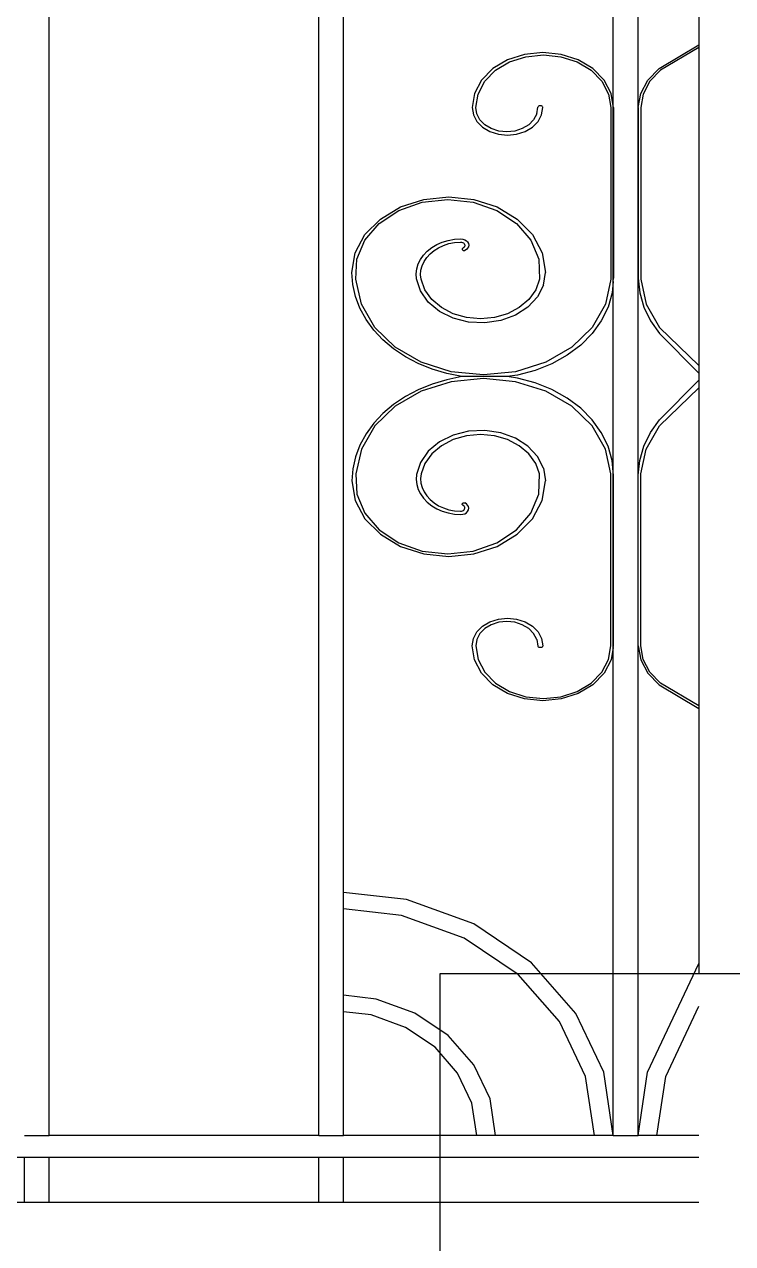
# Model space of a CAD drawing. Header units: millimetres. Extents: x 173236 to 801264, y -94969 to 615039.
# Drawn here: x 446342 to 446684, y -1854 to -1266 of the extents above; entities that cross this region are included whole.
import ezdxf

# ---------------------------------------------------------------- set-up
doc = ezdxf.new("R2010")
doc.units = ezdxf.units.MM
doc.header["$MEASUREMENT"] = 0
for name, color, linetype in [('VOX-A-ELEV-1-NEAR', 130, 'Continuous'), ('VOX-A-STAIRS-STEPS', 140, 'Continuous'), ('VOX-A-WALL-PATT', 233, 'Continuous')]:
    doc.layers.add(name, color=color, linetype=linetype)

# ---------------------------------------------------------------- blocks, each defined once
blk = doc.blocks.new('SSS')
at = {"layer": 'VOX-A-WALL-PATT'}
for p, q in [((384655.27, -2225.46), (384655.27, -1491.24)), ((384785.27, -2225.46), (384785.27, -1491.24)), ((384797.27, -2108.11), (384797.27, -1491.24)), ((384927.27, -1728.54), (384927.27, -1491.24)), ((384939.27, -2225.46), (384939.27, -1491.24)), ((384949.4, -1710.53), (384968.66, -1698.97)), ((384968.66, -1700.26), (384950.18, -1711.35)), ((384876.29, -1706.3), (384869.23, -1710.53)), ((384884.51, -1703.63), (384876.29, -1706.3)), ((384877.31, -1707.3), (384885.17, -1704.76)), ((384893.33, -1702.73), (384884.51, -1703.63)), ((384885.17, -1704.76), (384893.6, -1703.89)), ((384902.15, -1703.63), (384893.33, -1702.73)), ((384893.6, -1703.89), (384902.04, -1704.76)), ((384902.04, -1704.76), (384909.9, -1707.3)), ((384910.37, -1706.3), (384902.15, -1703.63)), ((384917.43, -1710.53), (384910.37, -1706.3)), ((384869.23, -1710.53), (384863.81, -1716.05)), ((384865.38, -1716.63), (384870.56, -1711.35)), ((384870.56, -1711.35), (384877.31, -1707.3)), ((384909.9, -1707.3), (384916.65, -1711.35)), ((384916.65, -1711.35), (384921.83, -1716.63)), ((384922.85, -1716.05), (384917.43, -1710.53)), ((384943.98, -1716.05), (384949.4, -1710.53)), ((384950.18, -1711.35), (384945, -1716.63)), ((384863.81, -1716.05), (384860.41, -1722.48)), ((384862.12, -1722.78), (384865.38, -1716.63)), ((384921.83, -1716.63), (384925.09, -1722.78)), ((384926.25, -1722.48), (384922.85, -1716.05)), ((384940.58, -1722.48), (384943.98, -1716.05)), ((384945, -1716.63), (384941.74, -1722.78)), ((384860.41, -1722.48), (384859.25, -1729.37)), ((384861.01, -1729.37), (384862.12, -1722.78)), ((384925.09, -1722.78), (384926.2, -1729.37)), ((384927.27, -1728.54), (384926.25, -1722.48)), ((384939.41, -1729.37), (384940.58, -1722.48)), ((384941.74, -1722.78), (384940.63, -1729.37)), ((384859.25, -1729.37), (384859.83, -1732.82)), ((384861.52, -1732.4), (384861.01, -1729.37)), ((384890.39, -1732.4), (384890.94, -1729.13)), ((384891.06, -1728.9), (384890.94, -1729.13)), ((384891.25, -1728.7), (384891.06, -1728.9)), ((384891.51, -1728.55), (384891.25, -1728.7)), ((384891.8, -1728.46), (384891.51, -1728.55)), ((384892.11, -1728.42), (384891.8, -1728.46)), ((384892.43, -1728.46), (384892.11, -1728.42)), ((384892.72, -1728.55), (384892.43, -1728.46)), ((384892.97, -1728.7), (384892.72, -1728.55)), ((384892.75, -1732.82), (384893.33, -1729.37)), ((384893.17, -1728.9), (384892.97, -1728.7)), ((384893.29, -1729.13), (384893.17, -1728.9)), ((384893.33, -1729.37), (384893.29, -1729.13)), ((384926.2, -1729.37), (384926.2, -1812.23)), ((384927.41, -1729.37), (384927.27, -1728.54)), ((384927.27, -1813.23), (384927.27, -1728.54)), ((384927.41, -1729.37), (384927.41, -1811.74)), ((384939.41, -1729.37), (384939.41, -1811.74)), ((384940.63, -1729.37), (384940.63, -1812.23)), ((384859.83, -1732.82), (384861.53, -1736.04)), ((384863.01, -1735.22), (384861.52, -1732.4)), ((384861.53, -1736.04), (384864.24, -1738.8)), ((384865.39, -1737.64), (384863.01, -1735.22)), ((384888.9, -1735.22), (384886.52, -1737.64)), ((384888.34, -1738.8), (384891.05, -1736.04)), ((384890.39, -1732.4), (384888.9, -1735.22)), ((384891.05, -1736.04), (384892.75, -1732.82)), ((384864.24, -1738.8), (384867.77, -1740.91)), ((384868.48, -1739.49), (384865.39, -1737.64)), ((384867.77, -1740.91), (384871.88, -1742.24)), ((384872.09, -1740.66), (384868.48, -1739.49)), ((384875.96, -1741.06), (384872.09, -1740.66)), ((384879.82, -1740.66), (384875.96, -1741.06)), ((384883.43, -1739.49), (384879.82, -1740.66)), ((384880.7, -1742.24), (384884.81, -1740.91)), ((384886.52, -1737.64), (384883.43, -1739.49)), ((384884.81, -1740.91), (384888.34, -1738.8)), ((384871.88, -1742.24), (384876.29, -1742.7)), ((384876.29, -1742.7), (384880.7, -1742.24)), ((384823.84, -1778.98), (384835.18, -1775.02)), ((384824.62, -1777.31), (384835.88, -1773.67)), ((384835.18, -1775.02), (384847.48, -1773.67)), ((384835.88, -1773.67), (384847.96, -1772.42)), ((384847.48, -1773.67), (384859.78, -1775.02)), ((384847.96, -1772.42), (384860.04, -1773.67)), ((384859.78, -1775.02), (384871.12, -1778.98)), ((384860.04, -1773.67), (384871.3, -1777.31)), ((384807.54, -1790.67), (384814.96, -1783.11)), ((384814.34, -1785.23), (384823.84, -1778.98)), ((384814.96, -1783.11), (384824.62, -1777.31)), ((384871.12, -1778.98), (384880.62, -1785.23)), ((384871.3, -1777.31), (384880.96, -1783.11)), ((384880.96, -1783.11), (384888.38, -1790.67)), ((384807.41, -1793.29), (384814.34, -1785.23)), ((384880.62, -1785.23), (384887.55, -1793.29)), ((384802.88, -1799.47), (384807.54, -1790.67)), ((384803.6, -1802.53), (384807.41, -1793.29)), ((384842.17, -1795.46), (384844.84, -1794.29)), ((384844.84, -1794.29), (384847.69, -1793.43)), ((384847.69, -1793.43), (384850.67, -1792.89)), ((384848.08, -1795.01), (384850.8, -1794.47)), ((384850.67, -1792.89), (384853.71, -1792.68)), ((384850.8, -1794.47), (384853.59, -1794.23)), ((384853.59, -1794.23), (384854.12, -1794.27)), ((384853.71, -1792.68), (384854.72, -1792.78)), ((384854.12, -1794.27), (384854.63, -1794.42)), ((384854.63, -1794.42), (384855.07, -1794.67)), ((384854.72, -1792.78), (384855.65, -1793.09)), ((384855.07, -1794.67), (384855.41, -1794.99)), ((384855.65, -1793.09), (384856.46, -1793.57)), ((384856.46, -1793.57), (384857.07, -1794.2)), ((384857.07, -1794.2), (384857.46, -1794.93)), ((384887.55, -1793.29), (384891.36, -1802.53)), ((384888.38, -1790.67), (384893.04, -1799.47)), ((384801.29, -1808.91), (384802.88, -1799.47)), ((384834.27, -1802.59), (384835.74, -1800.5)), ((384835.74, -1800.5), (384837.58, -1798.59)), ((384837.32, -1801.69), (384838.95, -1799.9)), ((384837.58, -1798.59), (384839.74, -1796.9)), ((384838.95, -1799.9), (384840.87, -1798.31)), ((384839.74, -1796.9), (384842.17, -1795.46)), ((384840.87, -1798.31), (384843.07, -1796.95)), ((384843.07, -1796.95), (384845.49, -1795.84)), ((384845.49, -1795.84), (384848.08, -1795.01)), ((384854.51, -1797.47), (384854.48, -1797.66)), ((384854.48, -1797.66), (384854.51, -1797.84)), ((384854.6, -1797.3), (384854.51, -1797.47)), ((384854.51, -1797.84), (384854.61, -1798.02)), ((384854.74, -1797.15), (384854.6, -1797.3)), ((384854.61, -1798.02), (384854.76, -1798.17)), ((384854.93, -1797.03), (384854.74, -1797.15)), ((384854.76, -1798.17), (384854.95, -1798.28)), ((384855.16, -1796.96), (384854.93, -1797.03)), ((384854.95, -1798.28), (384855.17, -1798.35)), ((384855.47, -1796.61), (384855.16, -1796.96)), ((384855.17, -1798.35), (384855.41, -1798.37)), ((384855.41, -1794.99), (384855.63, -1795.38)), ((384855.41, -1798.37), (384855.65, -1798.34)), ((384855.66, -1796.22), (384855.47, -1796.61)), ((384855.63, -1795.38), (384855.72, -1795.8)), ((384856.46, -1797.86), (384855.65, -1798.34)), ((384855.72, -1795.8), (384855.66, -1796.22)), ((384857.07, -1797.23), (384856.46, -1797.86)), ((384857.46, -1796.5), (384857.07, -1797.23)), ((384857.46, -1794.93), (384857.59, -1795.72)), ((384857.59, -1795.72), (384857.46, -1796.5)), ((384893.04, -1799.47), (384894.63, -1808.91)), ((384803.2, -1812.23), (384803.6, -1802.53)), ((384832.49, -1807.15), (384833.17, -1804.82)), ((384833.17, -1804.82), (384834.27, -1802.59)), ((384834.57, -1807.86), (384835.11, -1805.71)), ((384835.11, -1805.71), (384836.04, -1803.64)), ((384836.04, -1803.64), (384837.32, -1801.69)), ((384891.36, -1802.53), (384891.76, -1812.23)), ((384801.72, -1814.78), (384801.29, -1808.91)), ((384805.83, -1824.29), (384803.2, -1812.23)), ((384832.23, -1809.53), (384832.49, -1807.15)), ((384832.39, -1811.91), (384832.23, -1809.53)), ((384834.32, -1817.85), (384832.39, -1811.91)), ((384834.41, -1810.05), (384834.57, -1807.86)), ((384834.66, -1812.23), (384834.41, -1810.05)), ((384836.5, -1817.35), (384834.66, -1812.23)), ((384891.76, -1812.23), (384889.92, -1817.35)), ((384893.65, -1814.99), (384894.63, -1808.91)), ((384926.2, -1812.23), (384923.56, -1824.29)), ((384927.27, -1813.23), (384927.41, -1811.74)), ((384939.41, -1811.74), (384940.07, -1818.79)), ((384940.63, -1812.23), (384943.26, -1824.29)), ((384803.01, -1820.58), (384801.72, -1814.78)), ((384838.08, -1823.23), (384834.32, -1817.85)), ((384839.82, -1821.98), (384836.5, -1817.35)), ((384889.92, -1817.35), (384886.6, -1821.98)), ((384893.65, -1814.99), (384890.76, -1820.69)), ((384927.27, -1813.23), (384926.75, -1818.79)), ((384927.27, -1905.19), (384927.27, -1813.23)), ((384805.14, -1826.22), (384803.01, -1820.58)), ((384812.27, -1835.44), (384805.83, -1824.29)), ((384843.43, -1827.7), (384838.08, -1823.23)), ((384844.43, -1825.89), (384839.82, -1821.98)), ((384886.6, -1821.98), (384881.99, -1825.89)), ((384890.76, -1820.69), (384886.15, -1825.65)), ((384923.56, -1824.29), (384917.13, -1835.44)), ((384926.75, -1818.79), (384924.78, -1825.68)), ((384940.07, -1818.79), (384942.04, -1825.68)), ((384943.26, -1824.29), (384949.7, -1835.44)), ((384808.08, -1831.63), (384805.14, -1826.22)), ((384850.04, -1831), (384843.43, -1827.7)), ((384850.08, -1828.84), (384844.43, -1825.89)), ((384856.46, -1830.68), (384850.08, -1828.84)), ((384876.34, -1828.84), (384869.96, -1830.68)), ((384880.11, -1829.55), (384873.01, -1832.15)), ((384881.99, -1825.89), (384876.34, -1828.84)), ((384886.15, -1825.65), (384880.11, -1829.55)), ((384924.78, -1825.68), (384921.55, -1832.27)), ((384942.04, -1825.68), (384945.27, -1832.27)), ((384811.79, -1836.74), (384808.08, -1831.63)), ((384822.09, -1844.96), (384812.27, -1835.44)), ((384857.49, -1832.9), (384850.04, -1831)), ((384863.21, -1831.31), (384856.46, -1830.68)), ((384865.31, -1833.29), (384857.49, -1832.9)), ((384869.96, -1830.68), (384863.21, -1831.31)), ((384873.01, -1832.15), (384865.31, -1833.29)), ((384917.13, -1835.44), (384907.31, -1844.96)), ((384921.55, -1832.27), (384917.12, -1838.43)), ((384945.27, -1832.27), (384949.7, -1838.43)), ((384949.7, -1835.44), (384968.66, -1853.82)), ((384816.23, -1841.49), (384811.79, -1836.74)), ((384821.33, -1845.81), (384816.23, -1841.49)), ((384917.12, -1838.43), (384911.6, -1844.02)), ((384949.7, -1838.43), (384968.66, -1857.59)), ((384827.04, -1849.64), (384821.33, -1845.81)), ((384834.67, -1852.23), (384822.09, -1844.96)), ((384907.31, -1844.96), (384894.73, -1852.23)), ((384911.6, -1844.02), (384905.08, -1848.91)), ((384833.26, -1852.93), (384827.04, -1849.64)), ((384839.93, -1855.65), (384833.26, -1852.93)), ((384849.18, -1856.8), (384834.67, -1852.23)), ((384894.73, -1852.23), (384880.22, -1856.8)), ((384897.73, -1853.01), (384889.69, -1856.23)), ((384905.08, -1848.91), (384897.73, -1853.01)), ((384846.96, -1857.75), (384839.93, -1855.65)), ((384854.24, -1859.21), (384846.96, -1857.75)), ((384854.24, -1859.21), (384846.96, -1860.67)), ((384864.7, -1858.35), (384849.18, -1856.8)), ((384876.12, -1859.21), (384854.24, -1859.21)), ((384880.22, -1856.8), (384864.7, -1858.35)), ((384881.13, -1858.5), (384876.12, -1859.21)), ((384881.13, -1859.93), (384876.12, -1859.21)), ((384889.69, -1856.23), (384881.13, -1858.5)), ((384833.26, -1865.49), (384827.04, -1868.79)), ((384839.93, -1862.77), (384833.26, -1865.49)), ((384849.18, -1861.63), (384834.67, -1866.19)), ((384846.96, -1860.67), (384839.93, -1862.77)), ((384864.7, -1860.07), (384849.18, -1861.63)), ((384880.22, -1861.63), (384864.7, -1860.07)), ((384894.73, -1866.19), (384880.22, -1861.63)), ((384889.69, -1862.19), (384881.13, -1859.93)), ((384897.73, -1865.41), (384889.69, -1862.19)), ((384905.08, -1869.51), (384897.73, -1865.41)), ((384949.7, -1879.99), (384968.66, -1860.84)), ((384949.7, -1882.99), (384968.66, -1864.61)), ((384827.04, -1868.79), (384821.33, -1872.62)), ((384834.67, -1866.19), (384822.09, -1873.47)), ((384907.31, -1873.47), (384894.73, -1866.19)), ((384911.6, -1874.41), (384905.08, -1869.51)), ((384816.23, -1876.94), (384811.79, -1881.68)), ((384822.09, -1873.47), (384812.27, -1882.99)), ((384821.33, -1872.62), (384816.23, -1876.94)), ((384917.13, -1882.99), (384907.31, -1873.47)), ((384917.12, -1879.99), (384911.6, -1874.41)), ((384812.27, -1882.99), (384805.83, -1894.14)), ((384811.79, -1881.68), (384808.08, -1886.8)), ((384921.55, -1886.15), (384917.12, -1879.99)), ((384923.56, -1894.14), (384917.13, -1882.99)), ((384943.26, -1894.14), (384949.7, -1882.99)), ((384945.27, -1886.15), (384949.7, -1879.99)), ((384808.08, -1886.8), (384805.14, -1892.21)), ((384850.04, -1887.43), (384843.43, -1890.72)), ((384857.49, -1885.52), (384850.04, -1887.43)), ((384856.46, -1887.74), (384850.08, -1889.58)), ((384863.21, -1887.12), (384856.46, -1887.74)), ((384865.31, -1885.13), (384857.49, -1885.52)), ((384869.96, -1887.74), (384863.21, -1887.12)), ((384873.01, -1886.27), (384865.31, -1885.13)), ((384876.34, -1889.58), (384869.96, -1887.74)), ((384880.11, -1888.88), (384873.01, -1886.27)), ((384886.15, -1892.78), (384880.11, -1888.88)), ((384924.78, -1892.75), (384921.55, -1886.15)), ((384942.04, -1892.75), (384945.27, -1886.15)), ((384805.14, -1892.21), (384803.01, -1897.85)), ((384805.83, -1894.14), (384803.2, -1906.19)), ((384843.43, -1890.72), (384838.08, -1895.2)), ((384844.43, -1892.54), (384839.82, -1896.44)), ((384850.08, -1889.58), (384844.43, -1892.54)), ((384881.99, -1892.54), (384876.34, -1889.58)), ((384886.6, -1896.44), (384881.99, -1892.54)), ((384890.76, -1897.73), (384886.15, -1892.78)), ((384926.2, -1906.19), (384923.56, -1894.14)), ((384926.75, -1899.64), (384924.78, -1892.75)), ((384940.07, -1899.64), (384942.04, -1892.75)), ((384940.63, -1906.19), (384943.26, -1894.14)), ((384803.01, -1897.85), (384801.72, -1903.64)), ((384834.32, -1900.57), (384832.39, -1906.51)), ((384838.08, -1895.2), (384834.32, -1900.57)), ((384839.82, -1896.44), (384836.5, -1901.08)), ((384889.92, -1901.08), (384886.6, -1896.44)), ((384893.65, -1903.43), (384890.76, -1897.73)), ((384927.27, -1905.19), (384926.75, -1899.64)), ((384939.41, -1906.68), (384940.07, -1899.64)), ((384801.72, -1903.64), (384801.29, -1909.51)), ((384803.2, -1906.19), (384803.6, -1915.9)), ((384832.39, -1906.51), (384832.23, -1908.9)), ((384834.66, -1906.19), (384834.41, -1908.38)), ((384836.5, -1901.08), (384834.66, -1906.19)), ((384891.76, -1906.19), (384889.92, -1901.08)), ((384891.36, -1915.9), (384891.76, -1906.19)), ((384893.65, -1903.43), (384894.63, -1909.51)), ((384926.2, -1989.05), (384926.2, -1906.19)), ((384927.27, -1989.88), (384927.27, -1905.19)), ((384927.41, -1906.68), (384927.27, -1905.19)), ((384927.41, -1989.05), (384927.41, -1906.68)), ((384939.41, -1989.05), (384939.41, -1906.68)), ((384940.63, -1989.05), (384940.63, -1906.19)), ((384801.29, -1909.51), (384802.88, -1918.96)), ((384832.23, -1908.9), (384832.49, -1911.28)), ((384832.49, -1911.28), (384833.17, -1913.61)), ((384834.41, -1908.38), (384834.57, -1910.57)), ((384834.57, -1910.57), (384835.11, -1912.72)), ((384893.04, -1918.96), (384894.63, -1909.51)), ((384803.6, -1915.9), (384807.41, -1925.14)), ((384833.17, -1913.61), (384834.27, -1915.84)), ((384834.27, -1915.84), (384835.74, -1917.93)), ((384835.11, -1912.72), (384836.04, -1914.79)), ((384835.74, -1917.93), (384837.58, -1919.84)), ((384836.04, -1914.79), (384837.32, -1916.73)), ((384837.32, -1916.73), (384838.95, -1918.52)), ((384887.55, -1925.14), (384891.36, -1915.9)), ((384802.88, -1918.96), (384807.54, -1927.76)), ((384837.58, -1919.84), (384839.74, -1921.53)), ((384838.95, -1918.52), (384840.87, -1920.11)), ((384839.74, -1921.53), (384842.17, -1922.97)), ((384840.87, -1920.11), (384843.07, -1921.48)), ((384842.17, -1922.97), (384844.84, -1924.13)), ((384843.07, -1921.48), (384845.49, -1922.59)), ((384844.84, -1924.13), (384847.69, -1924.99)), ((384845.49, -1922.59), (384848.08, -1923.42)), ((384848.08, -1923.42), (384850.8, -1923.96)), ((384850.8, -1923.96), (384853.59, -1924.2)), ((384853.59, -1924.2), (384854.12, -1924.15)), ((384854.12, -1924.15), (384854.63, -1924)), ((384854.48, -1920.77), (384854.51, -1920.58)), ((384854.51, -1920.95), (384854.48, -1920.77)), ((384854.51, -1920.58), (384854.61, -1920.41)), ((384854.6, -1921.13), (384854.51, -1920.95)), ((384854.74, -1921.28), (384854.6, -1921.13)), ((384854.61, -1920.41), (384854.76, -1920.26)), ((384854.63, -1924), (384855.07, -1923.76)), ((384854.93, -1921.4), (384854.74, -1921.28)), ((384854.76, -1920.26), (384854.95, -1920.15)), ((384855.16, -1921.47), (384854.93, -1921.4)), ((384854.95, -1920.15), (384855.17, -1920.08)), ((384855.07, -1923.76), (384855.41, -1923.43)), ((384855.47, -1921.81), (384855.16, -1921.47)), ((384855.17, -1920.08), (384855.41, -1920.05)), ((384855.41, -1920.05), (384855.65, -1920.08)), ((384855.41, -1923.43), (384855.63, -1923.04)), ((384855.66, -1922.21), (384855.47, -1921.81)), ((384855.63, -1923.04), (384855.72, -1922.63)), ((384856.46, -1920.56), (384855.65, -1920.08)), ((384855.72, -1922.63), (384855.66, -1922.21)), ((384857.07, -1921.19), (384856.46, -1920.56)), ((384856.46, -1924.86), (384857.07, -1924.23)), ((384857.46, -1921.92), (384857.07, -1921.19)), ((384857.07, -1924.23), (384857.46, -1923.49)), ((384857.59, -1922.71), (384857.46, -1921.92)), ((384857.46, -1923.49), (384857.59, -1922.71)), ((384888.38, -1927.76), (384893.04, -1918.96)), ((384807.41, -1925.14), (384814.34, -1933.2)), ((384807.54, -1927.76), (384814.96, -1935.31)), ((384847.69, -1924.99), (384850.67, -1925.53)), ((384850.67, -1925.53), (384853.71, -1925.74)), ((384853.71, -1925.74), (384854.72, -1925.64)), ((384854.72, -1925.64), (384855.65, -1925.34)), ((384855.65, -1925.34), (384856.46, -1924.86)), ((384880.62, -1933.2), (384887.55, -1925.14)), ((384880.96, -1935.31), (384888.38, -1927.76)), ((384814.34, -1933.2), (384823.84, -1939.45)), ((384814.96, -1935.31), (384824.62, -1941.11)), ((384871.12, -1939.45), (384880.62, -1933.2)), ((384871.3, -1941.11), (384880.96, -1935.31)), ((384823.84, -1939.45), (384835.18, -1943.41)), ((384824.62, -1941.11), (384835.88, -1944.76)), ((384859.78, -1943.41), (384871.12, -1939.45)), ((384860.04, -1944.76), (384871.3, -1941.11)), ((384835.18, -1943.41), (384847.48, -1944.76)), ((384835.88, -1944.76), (384847.96, -1946)), ((384847.48, -1944.76), (384859.78, -1943.41)), ((384847.96, -1946), (384860.04, -1944.76)), ((384867.77, -1977.51), (384871.88, -1976.18)), ((384871.88, -1976.18), (384876.29, -1975.73)), ((384876.29, -1975.73), (384880.7, -1976.18)), ((384880.7, -1976.18), (384884.81, -1977.51)), ((384859.83, -1985.6), (384861.53, -1982.39)), ((384861.53, -1982.39), (384864.24, -1979.63)), ((384865.39, -1980.79), (384863.01, -1983.21)), ((384864.24, -1979.63), (384867.77, -1977.51)), ((384868.48, -1978.93), (384865.39, -1980.79)), ((384872.09, -1977.77), (384868.48, -1978.93)), ((384875.96, -1977.37), (384872.09, -1977.77)), ((384879.82, -1977.77), (384875.96, -1977.37)), ((384883.43, -1978.93), (384879.82, -1977.77)), ((384886.52, -1980.79), (384883.43, -1978.93)), ((384884.81, -1977.51), (384888.34, -1979.63)), ((384888.9, -1983.21), (384886.52, -1980.79)), ((384888.34, -1979.63), (384891.05, -1982.39)), ((384891.05, -1982.39), (384892.75, -1985.6)), ((384859.25, -1989.05), (384859.83, -1985.6)), ((384860.41, -1995.95), (384859.25, -1989.05)), ((384861.52, -1986.03), (384861.01, -1989.05)), ((384861.01, -1989.05), (384862.12, -1995.65)), ((384863.01, -1983.21), (384861.52, -1986.03)), ((384890.39, -1986.03), (384888.9, -1983.21)), ((384890.39, -1986.03), (384890.94, -1989.3)), ((384892.75, -1985.6), (384893.33, -1989.05)), ((384893.33, -1989.05), (384893.29, -1989.3)), ((384925.09, -1995.65), (384926.2, -1989.05)), ((384927.27, -1989.88), (384927.41, -1989.05)), ((384939.41, -1989.05), (384940.58, -1995.95)), ((384941.74, -1995.65), (384940.63, -1989.05)), ((384891.06, -1989.53), (384890.94, -1989.3)), ((384891.25, -1989.72), (384891.06, -1989.53)), ((384891.51, -1989.87), (384891.25, -1989.72)), ((384891.8, -1989.97), (384891.51, -1989.87)), ((384892.11, -1990), (384891.8, -1989.97)), ((384892.43, -1989.97), (384892.11, -1990)), ((384892.72, -1989.87), (384892.43, -1989.97)), ((384892.97, -1989.72), (384892.72, -1989.87)), ((384893.17, -1989.53), (384892.97, -1989.72)), ((384893.29, -1989.3), (384893.17, -1989.53)), ((384927.27, -1989.88), (384926.25, -1995.95)), ((384927.27, -2225.46), (384927.27, -1989.88)), ((384863.81, -2002.38), (384860.41, -1995.95)), ((384862.12, -1995.65), (384865.38, -2001.79)), ((384921.83, -2001.79), (384925.09, -1995.65)), ((384926.25, -1995.95), (384922.85, -2002.38)), ((384940.58, -1995.95), (384943.98, -2002.38)), ((384945, -2001.79), (384941.74, -1995.65)), ((384869.23, -2007.89), (384863.81, -2002.38)), ((384865.38, -2001.79), (384870.56, -2007.07)), ((384916.65, -2007.07), (384921.83, -2001.79)), ((384922.85, -2002.38), (384917.43, -2007.89)), ((384943.98, -2002.38), (384949.4, -2007.89)), ((384950.18, -2007.07), (384945, -2001.79)), ((384876.29, -2012.13), (384869.23, -2007.89)), ((384870.56, -2007.07), (384877.31, -2011.12)), ((384884.51, -2014.79), (384876.29, -2012.13)), ((384877.31, -2011.12), (384885.17, -2013.67)), ((384902.04, -2013.67), (384909.9, -2011.12)), ((384910.37, -2012.13), (384902.15, -2014.79)), ((384909.9, -2011.12), (384916.65, -2007.07)), ((384917.43, -2007.89), (384910.37, -2012.13)), ((384949.4, -2007.89), (384968.66, -2019.45)), ((384968.66, -2018.16), (384950.18, -2007.07)), ((384893.33, -2015.7), (384884.51, -2014.79)), ((384885.17, -2013.67), (384893.6, -2014.53)), ((384902.15, -2014.79), (384893.33, -2015.7)), ((384893.6, -2014.53), (384902.04, -2013.67)), ((384827.56, -2111.6), (384797.27, -2108.11)), ((384797.27, -2116.06), (384797.27, -2108.11)), ((384860, -2123.38), (384827.56, -2111.6)), ((384825.21, -2119.28), (384797.27, -2116.06)), ((384797.27, -2157.82), (384797.27, -2116.06)), ((384855.46, -2130.26), (384825.21, -2119.28)), ((384887.87, -2142.11), (384860, -2123.38)), ((384881.45, -2147.73), (384855.46, -2130.26)), ((384901.39, -2170.5), (384881.45, -2147.73)), ((384909.25, -2166.52), (384887.87, -2142.11)), ((384943.86, -2194.95), (384968.66, -2142.48)), ((384812.87, -2159.62), (384797.27, -2157.82)), ((384797.27, -2165.77), (384797.27, -2157.82)), ((384831.64, -2166.43), (384812.87, -2159.62)), ((384952.63, -2197.01), (384968.66, -2163.09)), ((384810.52, -2167.3), (384797.27, -2165.77)), ((384797.27, -2225.46), (384797.27, -2165.77)), ((384827.1, -2173.31), (384810.52, -2167.3)), ((384847.75, -2177.26), (384831.64, -2166.43)), ((384913.92, -2197.01), (384901.39, -2170.5)), ((384922.69, -2194.95), (384909.25, -2166.52)), ((384841.33, -2182.88), (384827.1, -2173.31)), ((384860.11, -2191.38), (384847.75, -2177.26)), ((384852.25, -2195.35), (384841.33, -2182.88)), ((384867.89, -2207.82), (384860.11, -2191.38)), ((384927.27, -2225.46), (384922.69, -2194.95)), ((384939.27, -2225.46), (384943.86, -2194.95)), ((384859.12, -2209.88), (384852.25, -2195.35)), ((384918.2, -2225.46), (384913.92, -2197.01)), ((384948.35, -2225.46), (384952.63, -2197.01)), ((384861.46, -2225.46), (384859.12, -2209.88)), ((384870.54, -2225.46), (384867.89, -2207.82)), ((384643.27, -2225.46), (384655.27, -2225.46)), ((384785.27, -2225.46), (384655.27, -2225.46)), ((384785.27, -2225.46), (384797.27, -2225.46)), ((384861.46, -2225.46), (384797.27, -2225.46)), ((384870.54, -2225.46), (384861.46, -2225.46)), ((384918.2, -2225.46), (384870.54, -2225.46)), ((384927.27, -2225.46), (384918.2, -2225.46)), ((384927.27, -2225.46), (384939.27, -2225.46)), ((384948.35, -2225.46), (384939.27, -2225.46)), ((384968.66, -2225.46), (384948.35, -2225.46)), ((384371.27, -2235.97), (384643.27, -2235.97)), ((384643.27, -2235.97), (384655.27, -2235.97)), ((384643.27, -2257.88), (384643.27, -2235.97)), ((384655.27, -2235.97), (384785.27, -2235.97)), ((384655.27, -2257.88), (384655.27, -2235.97)), ((384785.27, -2235.97), (384797.27, -2235.97)), ((384785.27, -2257.88), (384785.27, -2235.97)), ((384797.27, -2235.97), (384968.66, -2235.97)), ((384797.27, -2257.88), (384797.27, -2235.97)), ((384643.27, -2257.88), (384371.27, -2257.88)), ((384655.27, -2257.88), (384643.27, -2257.88)), ((384785.27, -2257.88), (384655.27, -2257.88)), ((384797.27, -2257.88), (384785.27, -2257.88)), ((384968.66, -2257.88), (384797.27, -2257.88))]:
    blk.add_line(p, q, dxfattribs=at)

msp = doc.modelspace()

# ---------------------------------------------------------------- linework, layer by layer
at = {"layer": 'VOX-A-ELEV-1-NEAR'}
msp.add_line((446667.66, -1023.82), (446667.66, -1723.82), dxfattribs=at)
msp.add_lwpolyline([(449818.71, -1723.82), (446542.66, -1723.82), (446542.66, -1873.82), (449818.71, -1873.82)], dxfattribs=at)

# ---------------------------------------------------------------- block references
at = {"layer": 'VOX-A-STAIRS-STEPS'}
msp.add_blockref('SSS', (61699, 423.62), dxfattribs=at)

doc.saveas('drawing.dxf')
